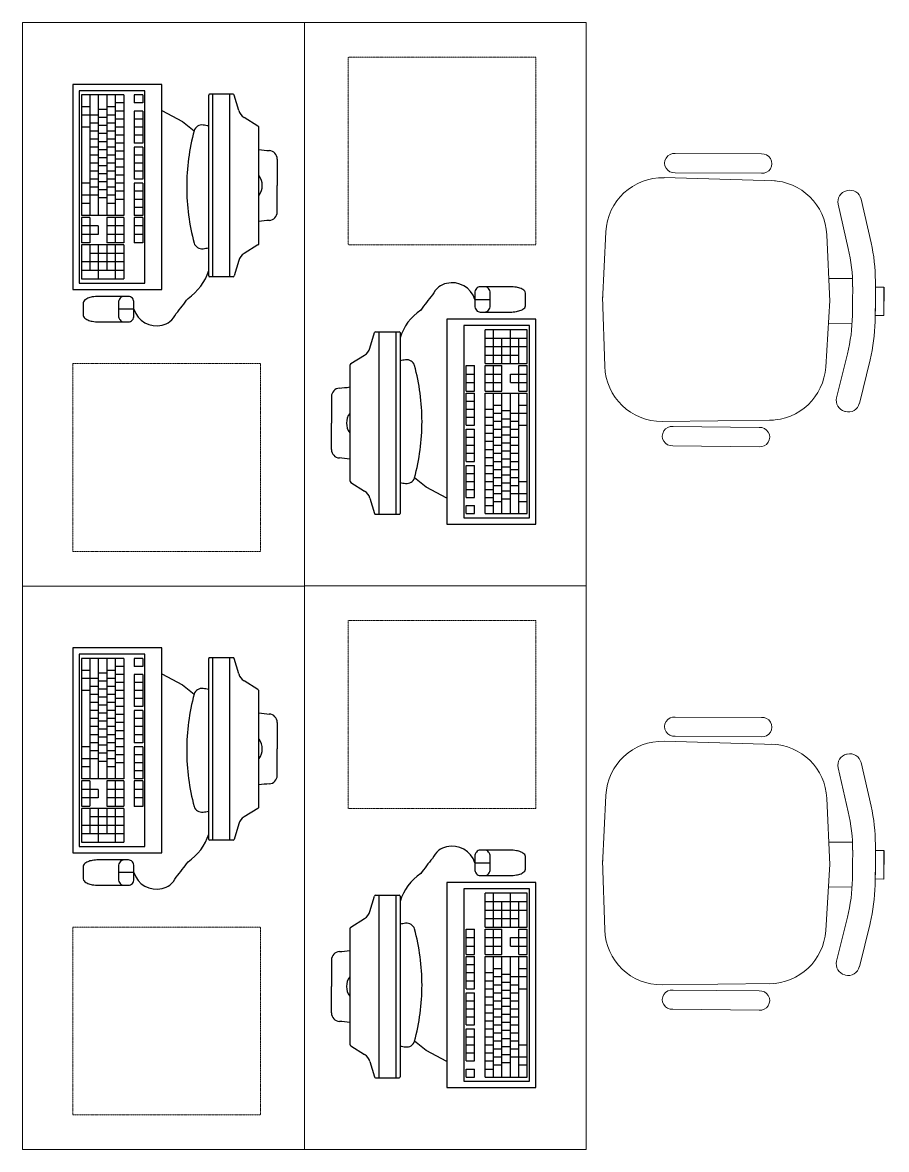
# Model space of a CAD drawing. Header units: millimetres. Extents: x -217756 to 263180, y 55413 to 130608.
# Drawn here: x 95742 to 97582, y 124601 to 127001 of the extents above; entities that cross this region are included whole.
import ezdxf

# ---------------------------------------------------------------- set-up
doc = ezdxf.new("R2010")
doc.units = ezdxf.units.MM
doc.linetypes.add('HIDDEN', pattern=[6, 4, -2])
doc.layers.add('ТХ_мебель передв', color=250, linetype='Continuous', lineweight=13)

# ---------------------------------------------------------------- blocks, each defined once
blk = doc.blocks.new('A$C34cbd993')
at = {"extrusion": (6.1078e-05, -0.000470829, 1)}
for p, q in [((314101.6, -3754.3, 0.1), (314101.6, -4010.8, 0)), ((314191.6, -3754.3, 0.1), (314101.6, -3754.3, 0.1)), ((314119.6, -3754.3, 0.1), (314119.6, -4010.8, 0)), ((314137.6, -3754.3, 0.1), (314137.6, -4010.8, 0)), ((314155.6, -3754.3, 0.1), (314155.6, -4010.8, 0)), ((314173.6, -3754.3, 0.1), (314173.6, -4010.8, 0)), ((314191.6, -3754.3, 0.1), (314191.6, -4010.8, 0)), ((314232.1, -3754.3, 0.1), (314214.1, -3754.3, 0.1)), ((314372.6, -4139.7, -0.1), (314372.6, -3754.5, 0.1)), ((314424.8, -3752.7, 0.1), (314374.4, -3752.7, 0.1)), ((314381.6, -4141.5, -0.1), (314381.6, -3752.7, 0.1)), ((314417.6, -4141.5, -0.1), (314417.6, -3752.7, 0.1)), ((314436.6, -3787.3, 0.1), (314426.6, -3754.5, 0.1)), ((314477.5, -3820.6, 0), (314448.1, -3802.3, 0)), ((314479.7, -4069.7, -0.1), (314479.7, -3824.5, 0)), ((314518.6, -3890.7, 0), (314518.6, -3947.1, 0)), ((314518.6, -4003.5, -0.1), (314518.6, -3947.1, 0)), ((314101.6, -4015.3, 0), (314101.6, -4069.3, -0.1)), ((314119.6, -4015.3, 0), (314119.6, -4069.3, -0.1)), ((314155.6, -4015.3, 0), (314155.6, -4069.3, -0.1)), ((314173.6, -4015.3, 0), (314173.6, -4069.3, -0.1)), ((314191.6, -4015.3, 0), (314191.6, -4069.3, -0.1)), ((314137.6, -4033.3, 0), (314137.6, -4051.3, -0.1)), ((314101.6, -4073.8, -0.1), (314101.6, -4145.8, -0.1)), ((314119.6, -4073.8, -0.1), (314119.6, -4127.8, -0.1)), ((314137.6, -4073.8, -0.1), (314137.6, -4145.8, -0.1)), ((314155.6, -4073.8, -0.1), (314155.6, -4127.8, -0.1)), ((314173.6, -4073.8, -0.1), (314173.6, -4145.8, -0.1)), ((314191.6, -4073.8, -0.1), (314191.6, -4145.8, -0.1)), ((314477.5, -4073.6, -0.1), (314448.1, -4091.9, -0.1)), ((314436.6, -4106.9, -0.1), (314426.6, -4139.7, -0.1)), ((314101.6, -4145.8, -0.1), (314191.6, -4145.8, -0.1)), ((314424.8, -4141.5, -0.1), (314374.4, -4141.5, -0.1)), ((314101.6, -4954.3, 0.1), (314101.6, -5210.8, 0)), ((314191.6, -4954.3, 0.1), (314101.6, -4954.3, 0.1)), ((314119.6, -4954.3, 0.1), (314119.6, -5210.8, 0)), ((314137.6, -4954.3, 0.1), (314137.6, -5210.8, 0)), ((314155.6, -4954.3, 0.1), (314155.6, -5210.8, 0)), ((314173.6, -4954.3, 0.1), (314173.6, -5210.8, 0)), ((314191.6, -4954.3, 0.1), (314191.6, -5210.8, 0)), ((314232.1, -4954.3, 0.1), (314214.1, -4954.3, 0.1)), ((314372.6, -5339.7, -0.1), (314372.6, -4954.5, 0.1)), ((314424.8, -4952.7, 0.1), (314374.4, -4952.7, 0.1)), ((314381.6, -5341.5, -0.1), (314381.6, -4952.7, 0.1)), ((314417.6, -5341.5, -0.1), (314417.6, -4952.7, 0.1)), ((314436.6, -4987.3, 0.1), (314426.6, -4954.5, 0.1)), ((314477.5, -5020.6, 0), (314448.1, -5002.3, 0)), ((314479.7, -5269.7, -0.1), (314479.7, -5024.5, 0)), ((314518.6, -5090.7, 0), (314518.6, -5147.1, 0)), ((314518.6, -5203.5, -0.1), (314518.6, -5147.1, 0)), ((314101.6, -5215.3, 0), (314101.6, -5269.3, -0.1)), ((314119.6, -5215.3, 0), (314119.6, -5269.3, -0.1)), ((314155.6, -5215.3, 0), (314155.6, -5269.3, -0.1)), ((314173.6, -5215.3, 0), (314173.6, -5269.3, -0.1)), ((314191.6, -5215.3, 0), (314191.6, -5269.3, -0.1)), ((314137.6, -5233.3, 0), (314137.6, -5251.3, -0.1)), ((314101.6, -5273.8, -0.1), (314101.6, -5345.8, -0.1)), ((314119.6, -5273.8, -0.1), (314119.6, -5327.8, -0.1)), ((314137.6, -5273.8, -0.1), (314137.6, -5345.8, -0.1)), ((314155.6, -5273.8, -0.1), (314155.6, -5327.8, -0.1)), ((314173.6, -5273.8, -0.1), (314173.6, -5345.8, -0.1)), ((314191.6, -5273.8, -0.1), (314191.6, -5345.8, -0.1)), ((314477.5, -5273.6, -0.1), (314448.1, -5291.9, -0.1)), ((314436.6, -5306.9, -0.1), (314426.6, -5339.7, -0.1)), ((314101.6, -5345.8, -0.1), (314191.6, -5345.8, -0.1)), ((314424.8, -5341.5, -0.1), (314374.4, -5341.5, -0.1))]:
    blk.add_line(p, q, dxfattribs=at)
at = {"extrusion": (-6.1078e-05, 0.000470829, 1)}
for p, q in [((314716, -4293.2, -0.1), (314726, -4260.4, -0.1)), ((314727.8, -4258.6, -0.1), (314778.2, -4258.6, -0.1)), ((314735, -4258.6, -0.1), (314735, -4647.4, 0.1)), ((314771, -4258.6, -0.1), (314771, -4647.4, 0.1)), ((314780, -4260.4, -0.1), (314780, -4645.6, 0.1)), ((314961, -4326.3, -0.1), (314961, -4254.3, -0.1)), ((315051, -4254.3, -0.1), (314961, -4254.3, -0.1)), ((314979, -4326.3, -0.1), (314979, -4254.3, -0.1)), ((315015, -4326.3, -0.1), (315015, -4254.3, -0.1)), ((315051, -4326.3, -0.1), (315051, -4254.3, -0.1)), ((314997, -4326.3, -0.1), (314997, -4272.3, -0.1)), ((315033, -4326.3, -0.1), (315033, -4272.3, -0.1)), ((314675.2, -4326.5, -0.1), (314704.5, -4308.2, -0.1)), ((314672.9, -4330.4, -0.1), (314672.9, -4575.6, 0)), ((314961, -4384.8, 0), (314961, -4330.8, -0.1)), ((314979, -4384.8, 0), (314979, -4330.8, -0.1)), ((314997, -4384.8, 0), (314997, -4330.8, -0.1)), ((315033, -4384.8, 0), (315033, -4330.8, -0.1)), ((315051, -4384.8, 0), (315051, -4330.8, -0.1)), ((315015, -4366.8, 0), (315015, -4348.8, -0.1)), ((314961, -4645.8, 0.1), (314961, -4389.3, 0)), ((314979, -4645.8, 0.1), (314979, -4389.3, 0)), ((314997, -4645.8, 0.1), (314997, -4389.3, 0)), ((315015, -4645.8, 0.1), (315015, -4389.3, 0)), ((315033, -4645.8, 0.1), (315033, -4389.3, 0)), ((315051, -4645.8, 0.1), (315051, -4389.3, 0)), ((314634, -4396.6, -0.1), (314634, -4453, 0)), ((314634, -4509.4, 0), (314634, -4453, 0)), ((314675.2, -4579.5, 0), (314704.5, -4597.8, 0)), ((314716, -4612.8, 0.1), (314726, -4645.6, 0.1)), ((314727.8, -4647.4, 0.1), (314778.2, -4647.4, 0.1)), ((314920.5, -4645.8, 0.1), (314938.5, -4645.8, 0.1)), ((314961, -4645.8, 0.1), (315051, -4645.8, 0.1)), ((314716, -5493.2, -0.1), (314726, -5460.4, -0.1)), ((314727.8, -5458.6, -0.1), (314778.2, -5458.6, -0.1)), ((314735, -5458.6, -0.1), (314735, -5847.4, 0.1)), ((314771, -5458.6, -0.1), (314771, -5847.4, 0.1)), ((314780, -5460.4, -0.1), (314780, -5845.6, 0.1)), ((314961, -5526.3, -0.1), (314961, -5454.3, -0.1)), ((315051, -5454.3, -0.1), (314961, -5454.3, -0.1)), ((314979, -5526.3, -0.1), (314979, -5454.3, -0.1)), ((315015, -5526.3, -0.1), (315015, -5454.3, -0.1)), ((315051, -5526.3, -0.1), (315051, -5454.3, -0.1)), ((314997, -5526.3, -0.1), (314997, -5472.3, -0.1)), ((315033, -5526.3, -0.1), (315033, -5472.3, -0.1)), ((314675.2, -5526.5, -0.1), (314704.5, -5508.2, -0.1)), ((314672.9, -5530.4, -0.1), (314672.9, -5775.6, 0)), ((314961, -5584.8, 0), (314961, -5530.8, -0.1)), ((314979, -5584.8, 0), (314979, -5530.8, -0.1)), ((314997, -5584.8, 0), (314997, -5530.8, -0.1)), ((315033, -5584.8, 0), (315033, -5530.8, -0.1)), ((315051, -5584.8, 0), (315051, -5530.8, -0.1)), ((315015, -5566.8, 0), (315015, -5548.8, -0.1)), ((314961, -5845.8, 0.1), (314961, -5589.3, 0)), ((314979, -5845.8, 0.1), (314979, -5589.3, 0)), ((314997, -5845.8, 0.1), (314997, -5589.3, 0)), ((315015, -5845.8, 0.1), (315015, -5589.3, 0)), ((315033, -5845.8, 0.1), (315033, -5589.3, 0)), ((315051, -5845.8, 0.1), (315051, -5589.3, 0)), ((314634, -5596.6, -0.1), (314634, -5653, 0)), ((314634, -5709.4, 0), (314634, -5653, 0)), ((314675.2, -5779.5, 0), (314704.5, -5797.8, 0)), ((314716, -5812.8, 0.1), (314726, -5845.6, 0.1)), ((314727.8, -5847.4, 0.1), (314778.2, -5847.4, 0.1)), ((314920.5, -5845.8, 0.1), (314938.5, -5845.8, 0.1)), ((314961, -5845.8, 0.1), (315051, -5845.8, 0.1))]:
    blk.add_line(p, q, dxfattribs=at)
at = {"extrusion": (6.1078e-05, -0.000470829, 1)}
for points, elevation in [([(314083.6, -3731.8), (314083.6, -4168.3), (314272.6, -4168.3), (314272.6, -3731.8)], 21), ([(314097.1, -3745.3), (314097.1, -4154.8), (314236.6, -4154.8), (314236.6, -3745.3)], 21), ([(314083.6, -4931.8), (314083.6, -5368.3), (314272.6, -5368.3), (314272.6, -4931.8)], 21.6), ([(314097.1, -4945.3), (314097.1, -5354.8), (314236.6, -5354.8), (314236.6, -4945.3)], 21.6)]:
    blk.add_lwpolyline(points, close=True, dxfattribs=dict(at, elevation=elevation))
for points, elevation in [([(314214.1, -3754.3), (314214.1, -3771.4)], 21), ([(314232.1, -3754.3), (314232.1, -3771.4)], 21), ([(314119.6, -3779.9), (314101.6, -3779.9)], 21), ([(314155.6, -3785.4), (314137.6, -3785.4)], 21), ([(314173.6, -3779.9), (314155.6, -3779.9)], 21), ([(314191.6, -3771.4), (314173.6, -3771.4)], 21), ([(314191.6, -3788.5), (314173.6, -3788.5)], 21), ([(314232.1, -3771.4), (314214.1, -3771.4)], 21), ([(314214.1, -3788.5), (314214.1, -3856.9)], 21), ([(314232.1, -3788.5), (314214.1, -3788.5)], 21), ([(314232.1, -3788.5), (314232.1, -3856.9)], 21), ([(314272.6, -3787.3), (314317.1, -3810.8), (314341.5, -3830.4)], 21), ([(314119.6, -3797), (314101.6, -3797)], 21), ([(314137.6, -3797), (314119.6, -3797)], 21), ([(314137.6, -3814.1), (314119.6, -3814.1)], 21), ([(314155.6, -3802.5), (314137.6, -3802.5)], 21), ([(314173.6, -3797), (314155.6, -3797)], 21), ([(314173.6, -3814.1), (314155.6, -3814.1)], 21), ([(314191.6, -3805.6), (314173.6, -3805.6)], 21), ([(314232.1, -3805.6), (314214.1, -3805.6)], 21), ([(314119.6, -3822.7), (314101.6, -3822.7)], 21), ([(314137.6, -3831.2), (314119.6, -3831.2)], 21), ([(314155.6, -3819.6), (314137.6, -3819.6)], 21), ([(314155.6, -3836.7), (314137.6, -3836.7)], 21), ([(314173.6, -3831.2), (314155.6, -3831.2)], 21), ([(314191.6, -3822.7), (314173.6, -3822.7)], 21), ([(314191.6, -3839.8), (314173.6, -3839.8)], 21), ([(314232.1, -3822.7), (314214.1, -3822.7)], 21), ([(314232.1, -3839.8), (314214.1, -3839.8)], 21), ([(314137.6, -3848.3), (314119.6, -3848.3)], 21), ([(314155.6, -3853.8), (314137.6, -3853.8)], 21), ([(314173.6, -3848.3), (314155.6, -3848.3)], 21), ([(314191.6, -3856.9), (314173.6, -3856.9)], 21), ([(314232.1, -3856.9), (314214.1, -3856.9)], 21), ([(314137.6, -3865.4), (314119.6, -3865.4)], 21), ([(314137.6, -3882.5), (314119.6, -3882.5)], 21), ([(314155.6, -3870.9), (314137.6, -3870.9)], 21), ([(314155.6, -3888), (314137.6, -3888)], 21), ([(314173.6, -3865.4), (314155.6, -3865.4)], 21), ([(314173.6, -3882.5), (314155.6, -3882.5)], 21), ([(314191.6, -3874), (314173.6, -3874)], 21), ([(314214.1, -3865.4), (314214.1, -3933.8)], 21), ([(314232.1, -3865.4), (314214.1, -3865.4)], 21), ([(314232.1, -3882.5), (314214.1, -3882.5)], 21), ([(314232.1, -3865.4), (314232.1, -3933.8)], 21), ([(314137.6, -3899.6), (314119.6, -3899.6)], 21), ([(314155.6, -3905.1), (314137.6, -3905.1)], 21), ([(314173.6, -3899.6), (314155.6, -3899.6)], 21), ([(314191.6, -3891.1), (314173.6, -3891.1)], 21), ([(314191.6, -3908.2), (314173.6, -3908.2)], 21), ([(314232.1, -3899.6), (314214.1, -3899.6)], 21), ([(314137.6, -3916.7), (314119.6, -3916.7)], 21), ([(314137.6, -3933.8), (314119.6, -3933.8)], 21), ([(314155.6, -3922.2), (314137.6, -3922.2)], 21), ([(314173.6, -3916.7), (314155.6, -3916.7)], 21), ([(314173.6, -3933.8), (314155.6, -3933.8)], 21), ([(314191.6, -3925.3), (314173.6, -3925.3)], 21), ([(314232.1, -3916.7), (314214.1, -3916.7)], 21), ([(314232.1, -3933.8), (314214.1, -3933.8)], 21), ([(314119.6, -3942.4), (314101.6, -3942.4)], 21), ([(314137.6, -3950.9), (314119.6, -3950.9)], 21), ([(314155.6, -3939.3), (314137.6, -3939.3)], 21), ([(314155.6, -3956.4), (314137.6, -3956.4)], 21), ([(314173.6, -3950.9), (314155.6, -3950.9)], 21), ([(314191.6, -3942.4), (314173.6, -3942.4)], 21), ([(314191.6, -3959.5), (314173.6, -3959.5)], 21), ([(314214.1, -3942.4), (314214.1, -4010.8)], 21), ([(314232.1, -3942.4), (314214.1, -3942.4)], 21), ([(314232.1, -3959.5), (314214.1, -3959.5)], 21), ([(314232.1, -3942.4), (314232.1, -4010.8)], 21), ([(314119.6, -3968), (314101.6, -3968)], 21), ([(314137.6, -3968), (314119.6, -3968)], 21), ([(314155.6, -3973.5), (314137.6, -3973.5)], 21), ([(314173.6, -3968), (314155.6, -3968)], 21), ([(314191.6, -3976.6), (314173.6, -3976.6)], 21), ([(314232.1, -3976.6), (314214.1, -3976.6)], 21), ([(314119.6, -3985.1), (314101.6, -3985.1)], 21), ([(314173.6, -3985.1), (314155.6, -3985.1)], 21), ([(314232.1, -3993.7), (314214.1, -3993.7)], 21), ([(314191.6, -4010.8), (314101.6, -4010.8)], 21), ([(314119.6, -4015.3), (314101.6, -4015.3)], 21), ([(314191.6, -4015.3), (314155.6, -4015.3)], 21), ([(314232.1, -4010.8), (314214.1, -4010.8)], 21), ([(314214.1, -4015.3), (314214.1, -4069.3)], 21), ([(314232.1, -4015.3), (314214.1, -4015.3)], 21), ([(314232.1, -4015.3), (314232.1, -4069.3)], 21), ([(314137.6, -4033.3), (314101.6, -4033.3)], 21), ([(314137.6, -4051.3), (314101.6, -4051.3)], 21), ([(314191.6, -4033.3), (314155.6, -4033.3)], 21), ([(314191.6, -4051.3), (314155.6, -4051.3)], 21), ([(314232.1, -4033.3), (314214.1, -4033.3)], 21), ([(314232.1, -4051.3), (314214.1, -4051.3)], 21), ([(314119.6, -4069.3), (314101.6, -4069.3)], 21), ([(314191.6, -4073.8), (314101.6, -4073.8)], 21), ([(314191.6, -4069.3), (314155.6, -4069.3)], 21), ([(314232.1, -4069.3), (314214.1, -4069.3)], 21), ([(314232.1, -4069.3), (314214.1, -4069.3)], 21), ([(314191.6, -4091.8), (314119.6, -4091.8)], 21), ([(314191.6, -4109.8), (314101.6, -4109.8)], 21), ([(314191.6, -4127.8), (314101.6, -4127.8)], 21), ([(314213.4, -4210.4), (314180.6, -4210.4)], 21), ([(314214.1, -4954.3), (314214.1, -4971.4)], 21.6), ([(314232.1, -4954.3), (314232.1, -4971.4)], 21.6), ([(314119.6, -4979.9), (314101.6, -4979.9)], 21.6), ([(314155.6, -4985.4), (314137.6, -4985.4)], 21.6), ([(314173.6, -4979.9), (314155.6, -4979.9)], 21.6), ([(314191.6, -4971.4), (314173.6, -4971.4)], 21.6), ([(314191.6, -4988.5), (314173.6, -4988.5)], 21.6), ([(314232.1, -4971.4), (314214.1, -4971.4)], 21.6), ([(314214.1, -4988.5), (314214.1, -5056.9)], 21.6), ([(314232.1, -4988.5), (314214.1, -4988.5)], 21.6), ([(314232.1, -4988.5), (314232.1, -5056.9)], 21.6), ([(314272.6, -4987.3), (314317.1, -5010.8), (314341.5, -5030.4)], 21.6), ([(314119.6, -4997), (314101.6, -4997)], 21.6), ([(314137.6, -4997), (314119.6, -4997)], 21.6), ([(314137.6, -5014.1), (314119.6, -5014.1)], 21.6), ([(314155.6, -5002.5), (314137.6, -5002.5)], 21.6), ([(314173.6, -4997), (314155.6, -4997)], 21.6), ([(314173.6, -5014.1), (314155.6, -5014.1)], 21.6), ([(314191.6, -5005.6), (314173.6, -5005.6)], 21.6), ([(314232.1, -5005.6), (314214.1, -5005.6)], 21.6), ([(314119.6, -5022.7), (314101.6, -5022.7)], 21.6), ([(314137.6, -5031.2), (314119.6, -5031.2)], 21.6), ([(314155.6, -5019.6), (314137.6, -5019.6)], 21.6), ([(314155.6, -5036.7), (314137.6, -5036.7)], 21.6), ([(314173.6, -5031.2), (314155.6, -5031.2)], 21.6), ([(314191.6, -5022.7), (314173.6, -5022.7)], 21.6), ([(314191.6, -5039.8), (314173.6, -5039.8)], 21.6), ([(314232.1, -5022.7), (314214.1, -5022.7)], 21.6), ([(314232.1, -5039.8), (314214.1, -5039.8)], 21.6), ([(314137.6, -5048.3), (314119.6, -5048.3)], 21.6), ([(314155.6, -5053.8), (314137.6, -5053.8)], 21.6), ([(314173.6, -5048.3), (314155.6, -5048.3)], 21.6), ([(314191.6, -5056.9), (314173.6, -5056.9)], 21.6), ([(314232.1, -5056.9), (314214.1, -5056.9)], 21.6), ([(314137.6, -5065.4), (314119.6, -5065.4)], 21.6), ([(314137.6, -5082.5), (314119.6, -5082.5)], 21.6), ([(314155.6, -5070.9), (314137.6, -5070.9)], 21.6), ([(314155.6, -5088), (314137.6, -5088)], 21.6), ([(314173.6, -5065.4), (314155.6, -5065.4)], 21.6), ([(314173.6, -5082.5), (314155.6, -5082.5)], 21.6), ([(314191.6, -5074), (314173.6, -5074)], 21.6), ([(314214.1, -5065.4), (314214.1, -5133.8)], 21.6), ([(314232.1, -5065.4), (314214.1, -5065.4)], 21.6), ([(314232.1, -5082.5), (314214.1, -5082.5)], 21.6), ([(314232.1, -5065.4), (314232.1, -5133.8)], 21.6), ([(314137.6, -5099.6), (314119.6, -5099.6)], 21.6), ([(314155.6, -5105.1), (314137.6, -5105.1)], 21.6), ([(314173.6, -5099.6), (314155.6, -5099.6)], 21.6), ([(314191.6, -5091.1), (314173.6, -5091.1)], 21.6), ([(314191.6, -5108.2), (314173.6, -5108.2)], 21.6), ([(314232.1, -5099.6), (314214.1, -5099.6)], 21.6), ([(314137.6, -5116.7), (314119.6, -5116.7)], 21.6), ([(314137.6, -5133.8), (314119.6, -5133.8)], 21.6), ([(314155.6, -5122.2), (314137.6, -5122.2)], 21.6), ([(314173.6, -5116.7), (314155.6, -5116.7)], 21.6), ([(314173.6, -5133.8), (314155.6, -5133.8)], 21.6), ([(314191.6, -5125.3), (314173.6, -5125.3)], 21.6), ([(314232.1, -5116.7), (314214.1, -5116.7)], 21.6), ([(314232.1, -5133.8), (314214.1, -5133.8)], 21.6), ([(314119.6, -5142.4), (314101.6, -5142.4)], 21.6), ([(314137.6, -5150.9), (314119.6, -5150.9)], 21.6), ([(314155.6, -5139.3), (314137.6, -5139.3)], 21.6), ([(314155.6, -5156.4), (314137.6, -5156.4)], 21.6), ([(314173.6, -5150.9), (314155.6, -5150.9)], 21.6), ([(314191.6, -5142.4), (314173.6, -5142.4)], 21.6), ([(314191.6, -5159.5), (314173.6, -5159.5)], 21.6), ([(314214.1, -5142.4), (314214.1, -5210.8)], 21.6), ([(314232.1, -5142.4), (314214.1, -5142.4)], 21.6), ([(314232.1, -5159.5), (314214.1, -5159.5)], 21.6), ([(314232.1, -5142.4), (314232.1, -5210.8)], 21.6), ([(314119.6, -5168), (314101.6, -5168)], 21.6), ([(314137.6, -5168), (314119.6, -5168)], 21.6), ([(314155.6, -5173.5), (314137.6, -5173.5)], 21.6), ([(314173.6, -5168), (314155.6, -5168)], 21.6), ([(314191.6, -5176.6), (314173.6, -5176.6)], 21.6), ([(314232.1, -5176.6), (314214.1, -5176.6)], 21.6), ([(314119.6, -5185.1), (314101.6, -5185.1)], 21.6), ([(314173.6, -5185.1), (314155.6, -5185.1)], 21.6), ([(314232.1, -5193.7), (314214.1, -5193.7)], 21.6), ([(314191.6, -5210.8), (314101.6, -5210.8)], 21.6), ([(314119.6, -5215.3), (314101.6, -5215.3)], 21.6), ([(314191.6, -5215.3), (314155.6, -5215.3)], 21.6), ([(314232.1, -5210.8), (314214.1, -5210.8)], 21.6), ([(314214.1, -5215.3), (314214.1, -5269.3)], 21.6), ([(314232.1, -5215.3), (314214.1, -5215.3)], 21.6), ([(314232.1, -5215.3), (314232.1, -5269.3)], 21.6), ([(314137.6, -5233.3), (314101.6, -5233.3)], 21.6), ([(314137.6, -5251.3), (314101.6, -5251.3)], 21.6), ([(314191.6, -5233.3), (314155.6, -5233.3)], 21.6), ([(314191.6, -5251.3), (314155.6, -5251.3)], 21.6), ([(314232.1, -5233.3), (314214.1, -5233.3)], 21.6), ([(314232.1, -5251.3), (314214.1, -5251.3)], 21.6), ([(314119.6, -5269.3), (314101.6, -5269.3)], 21.6), ([(314191.6, -5273.8), (314101.6, -5273.8)], 21.6), ([(314191.6, -5269.3), (314155.6, -5269.3)], 21.6), ([(314232.1, -5269.3), (314214.1, -5269.3)], 21.6), ([(314232.1, -5269.3), (314214.1, -5269.3)], 21.6), ([(314191.6, -5291.8), (314119.6, -5291.8)], 21.6), ([(314191.6, -5309.8), (314101.6, -5309.8)], 21.6), ([(314191.6, -5327.8), (314101.6, -5327.8)], 21.6), ([(314213.4, -5410.4), (314180.6, -5410.4)], 21.6)]:
    blk.add_lwpolyline(points, dxfattribs=dict(at, elevation=elevation))
for points, elevation in [([(314213.4, -4210.4, 0.397637), (314273.5, -4244.3, 0.110351), (314290.1, -4237.1, 0.08312), (314303.5, -4220, 0.014729), (314328.6, -4187.5, 0.170175), (314372.6, -4128.4, -0.037673)], 21), ([(314192, -4183.4, 0.114539), (314187.8, -4184.4, 0.103755), (314184, -4187.4, 0.091433), (314181.5, -4191.7, 0.084292), (314180.6, -4196.9), (314180.6, -4223.9, 0.084292), (314181.5, -4229.2, 0.091433), (314184, -4233.5, 0.103755), (314187.8, -4236.4, 0.114539), (314192, -4237.4, 0.114539)], 21), ([(314213.4, -5410.4, 0.397637), (314273.5, -5444.3, 0.110351), (314290.1, -5437.1, 0.08312), (314303.5, -5420, 0.014729), (314328.6, -5387.5, 0.170175), (314372.6, -5328.4, -0.037673)], 21.6), ([(314192, -5383.4, 0.114539), (314187.8, -5384.4, 0.103755), (314184, -5387.4, 0.091433), (314181.5, -5391.7, 0.084292), (314180.6, -5396.9), (314180.6, -5423.9, 0.084292), (314181.5, -5429.2, 0.091433), (314184, -5433.5, 0.103755), (314187.8, -5436.4, 0.114539), (314192, -5437.4, 0.114539)], 21.6)]:
    blk.add_lwpolyline(points, format="xyb", dxfattribs=dict(at, elevation=elevation))
at = {"extrusion": (-6.1078e-05, 0.000470829, 1)}
for points, elevation in [([(314939.2, -4189.7, 0.397637), (314879.1, -4155.7, 0.110351), (314862.5, -4163, 0.08312), (314849.1, -4180.1, 0.014729), (314824, -4212.5, 0.170175), (314780, -4271.7, -0.037673)], -21.3), ([(314960.6, -4216.7, 0.114539), (314964.9, -4215.7, 0.103755), (314968.7, -4212.7, 0.091433), (314971.1, -4208.4, 0.084292), (314972, -4203.2), (314972, -4176.2, 0.084292), (314971.1, -4170.9, 0.091433), (314968.7, -4166.6, 0.103755), (314964.9, -4163.6, 0.114539), (314960.6, -4162.7, 0.114539)], -21.4), ([(314939.2, -5389.7, 0.397637), (314879.1, -5355.7, 0.110351), (314862.5, -5363, 0.08312), (314849.1, -5380.1, 0.014729), (314824, -5412.5, 0.170175), (314780, -5471.7, -0.037673)], -21.9), ([(314960.6, -5416.7, 0.114539), (314964.9, -5415.7, 0.103755), (314968.7, -5412.7, 0.091433), (314971.1, -5408.4, 0.084292), (314972, -5403.2), (314972, -5376.2, 0.084292), (314971.1, -5370.9, 0.091433), (314968.7, -5366.6, 0.103755), (314964.9, -5363.6, 0.114539), (314960.6, -5362.7, 0.114539)], -21.9)]:
    blk.add_lwpolyline(points, format="xyb", dxfattribs=dict(at, elevation=elevation))
for points, elevation in [([(315047.2, -4203.2), (315047.2, -4176.2, 0.19919), (315045.4, -4171.8, 0.098412), (315037.6, -4166.6, 0.055653), (315027.8, -4163.8, 0.042416), (315014.5, -4162.7), (314950.6, -4162.7, 0.114539), (314946.3, -4163.6, 0.103755), (314942.5, -4166.6, 0.091433), (314940.1, -4170.9, 0.084292), (314939.2, -4176.2), (314939.2, -4203.2, 0.084292), (314940.1, -4208.4, 0.091433), (314942.5, -4212.7, 0.103755), (314946.3, -4215.7, 0.114539), (314950.6, -4216.7), (315014.5, -4216.7, 0.042416), (315027.8, -4215.5, 0.055653), (315037.6, -4212.7, 0.098412), (315045.4, -4207.5, 0.19919)], -21.4), ([(315047.2, -5403.2), (315047.2, -5376.2, 0.19919), (315045.4, -5371.8, 0.098412), (315037.6, -5366.6, 0.055653), (315027.8, -5363.8, 0.042416), (315014.5, -5362.7), (314950.6, -5362.7, 0.114539), (314946.3, -5363.6, 0.103755), (314942.5, -5366.6, 0.091433), (314940.1, -5370.9, 0.084292), (314939.2, -5376.2), (314939.2, -5403.2, 0.084292), (314940.1, -5408.4, 0.091433), (314942.5, -5412.7, 0.103755), (314946.3, -5415.7, 0.114539), (314950.6, -5416.7), (315014.5, -5416.7, 0.042416), (315027.8, -5415.5, 0.055653), (315037.6, -5412.7, 0.098412), (315045.4, -5407.5, 0.19919)], -21.9)]:
    blk.add_lwpolyline(points, format="xyb", close=True, dxfattribs=dict(at, elevation=elevation))
at = {"extrusion": (6.1078e-05, -0.000470829, 1)}
for points, elevation in [([(314105.4, -4196.9), (314105.4, -4223.9, 0.19919), (314107.3, -4228.3, 0.098412), (314115, -4233.5, 0.055653), (314124.8, -4236.3, 0.042416), (314138.1, -4237.4), (314202.1, -4237.4, 0.114539), (314206.3, -4236.4, 0.103755), (314210.1, -4233.5, 0.091433), (314212.6, -4229.2, 0.084292), (314213.4, -4223.9), (314213.4, -4196.9, 0.084292), (314212.6, -4191.7, 0.091433), (314210.1, -4187.4, 0.103755), (314206.3, -4184.4, 0.114539), (314202.1, -4183.4), (314138.1, -4183.4, 0.042416), (314124.8, -4184.5, 0.055653), (314115, -4187.4, 0.098412), (314107.3, -4192.5, 0.19919)], 21), ([(314105.4, -5396.9), (314105.4, -5423.9, 0.19919), (314107.3, -5428.3, 0.098412), (314115, -5433.5, 0.055653), (314124.8, -5436.3, 0.042416), (314138.1, -5437.4), (314202.1, -5437.4, 0.114539), (314206.3, -5436.4, 0.103755), (314210.1, -5433.5, 0.091433), (314212.6, -5429.2, 0.084292), (314213.4, -5423.9), (314213.4, -5396.9, 0.084292), (314212.6, -5391.7, 0.091433), (314210.1, -5387.4, 0.103755), (314206.3, -5384.4, 0.114539), (314202.1, -5383.4), (314138.1, -5383.4, 0.042416), (314124.8, -5384.5, 0.055653), (314115, -5387.4, 0.098412), (314107.3, -5392.5, 0.19919)], 21.6)]:
    blk.add_lwpolyline(points, format="xyb", close=True, dxfattribs=dict(at, elevation=elevation))
at = {"extrusion": (-6.1078e-05, 0.000470829, 1)}
for points, elevation in [([(314939.2, -4189.7), (314972, -4189.7)], -21.4), ([(314961, -4272.3), (315051, -4272.3)], -21.3), ([(314961, -4290.3), (315051, -4290.3)], -21.3), ([(314961, -4308.3), (315033, -4308.3)], -21.3), ([(314920.5, -4384.8), (314920.5, -4330.8)], -21.3), ([(314920.5, -4330.8), (314938.5, -4330.8)], -21.3), ([(314920.5, -4330.8), (314938.5, -4330.8)], -21.3), ([(314938.5, -4384.8), (314938.5, -4330.8)], -21.3), ([(314961, -4326.3), (315051, -4326.3)], -21.3), ([(314961, -4330.8), (314997, -4330.8)], -21.3), ([(315033, -4330.8), (315051, -4330.8)], -21.3), ([(314920.5, -4348.8), (314938.5, -4348.8)], -21.3), ([(314920.5, -4366.8), (314938.5, -4366.8)], -21.3), ([(314961, -4348.8), (314997, -4348.8)], -21.3), ([(314961, -4366.8), (314997, -4366.8)], -21.3), ([(315015, -4348.8), (315051, -4348.8)], -21.3), ([(315015, -4366.8), (315051, -4366.8)], -21.3), ([(314920.5, -4384.8), (314938.5, -4384.8)], -21.3), ([(314920.5, -4457.7), (314920.5, -4389.3)], -21.3), ([(314920.5, -4389.3), (314938.5, -4389.3)], -21.3), ([(314938.5, -4457.7), (314938.5, -4389.3)], -21.3), ([(314961, -4384.8), (314997, -4384.8)], -21.3), ([(314961, -4389.3), (315051, -4389.3)], -21.3), ([(315033, -4384.8), (315051, -4384.8)], -21.3), ([(314920.5, -4406.4), (314938.5, -4406.4)], -21.3), ([(314979, -4414.9), (314997, -4414.9)], -21.3), ([(315033, -4414.9), (315051, -4414.9)], -21.3), ([(314920.5, -4423.5), (314938.5, -4423.5)], -21.3), ([(314961, -4423.5), (314979, -4423.5)], -21.3), ([(314979, -4432), (314997, -4432)], -21.3), ([(314997, -4426.6), (315015, -4426.6)], -21.3), ([(315015, -4432), (315033, -4432)], -21.3), ([(315033, -4432), (315051, -4432)], -21.3), ([(314920.5, -4440.6), (314938.5, -4440.6)], -21.3), ([(314920.5, -4457.7), (314938.5, -4457.7)], -21.3), ([(314961, -4440.6), (314979, -4440.6)], -21.3), ([(314961, -4457.7), (314979, -4457.7)], -21.3), ([(314979, -4449.1), (314997, -4449.1)], -21.3), ([(314997, -4443.7), (315015, -4443.7)], -21.3), ([(314997, -4460.8), (315015, -4460.8)], -21.3), ([(315015, -4449.1), (315033, -4449.1)], -21.3), ([(315033, -4457.7), (315051, -4457.7)], -21.3), ([(314920.5, -4534.6), (314920.5, -4466.2)], -21.3), ([(314920.5, -4466.2), (314938.5, -4466.2)], -21.3), ([(314920.5, -4483.3), (314938.5, -4483.3)], -21.3), ([(314938.5, -4534.6), (314938.5, -4466.2)], -21.3), ([(314961, -4474.8), (314979, -4474.8)], -21.3), ([(314979, -4466.2), (314997, -4466.2)], -21.3), ([(314979, -4483.3), (314997, -4483.3)], -21.3), ([(314997, -4477.9), (315015, -4477.9)], -21.3), ([(315015, -4466.2), (315033, -4466.2)], -21.3), ([(315015, -4483.3), (315033, -4483.3)], -21.3), ([(314920.5, -4500.4), (314938.5, -4500.4)], -21.3), ([(314961, -4491.9), (314979, -4491.9)], -21.3), ([(314961, -4509), (314979, -4509)], -21.3), ([(314979, -4500.4), (314997, -4500.4)], -21.3), ([(314997, -4495), (315015, -4495)], -21.3), ([(315015, -4500.4), (315033, -4500.4)], -21.3), ([(314920.5, -4517.5), (314938.5, -4517.5)], -21.3), ([(314920.5, -4534.6), (314938.5, -4534.6)], -21.3), ([(314961, -4526.1), (314979, -4526.1)], -21.3), ([(314979, -4517.5), (314997, -4517.5)], -21.3), ([(314979, -4534.6), (314997, -4534.6)], -21.3), ([(314997, -4512.1), (315015, -4512.1)], -21.3), ([(314997, -4529.2), (315015, -4529.2)], -21.3), ([(315015, -4517.5), (315033, -4517.5)], -21.3), ([(315015, -4534.6), (315033, -4534.6)], -21.3), ([(314920.5, -4611.6), (314920.5, -4543.2)], -21.3), ([(314920.5, -4543.2), (314938.5, -4543.2)], -21.3), ([(314938.5, -4611.6), (314938.5, -4543.2)], -21.3), ([(314961, -4543.2), (314979, -4543.2)], -21.3), ([(314979, -4551.7), (314997, -4551.7)], -21.3), ([(314997, -4546.3), (315015, -4546.3)], -21.3), ([(315015, -4551.7), (315033, -4551.7)], -21.3), ([(314880, -4612.8), (314835.5, -4589.3), (314811.1, -4569.6)], -21.3), ([(314920.5, -4560.3), (314938.5, -4560.3)], -21.3), ([(314920.5, -4577.4), (314938.5, -4577.4)], -21.3), ([(314961, -4560.3), (314979, -4560.3)], -21.3), ([(314961, -4577.4), (314979, -4577.4)], -21.3), ([(314979, -4568.8), (314997, -4568.8)], -21.3), ([(314997, -4563.4), (315015, -4563.4)], -21.3), ([(314997, -4580.5), (315015, -4580.5)], -21.3), ([(315015, -4568.8), (315033, -4568.8)], -21.3), ([(315033, -4577.4), (315051, -4577.4)], -21.3), ([(314920.5, -4594.5), (314938.5, -4594.5)], -21.3), ([(314961, -4594.5), (314979, -4594.5)], -21.3), ([(314979, -4585.9), (314997, -4585.9)], -21.3), ([(314979, -4603), (314997, -4603)], -21.3), ([(314997, -4597.6), (315015, -4597.6)], -21.3), ([(315015, -4585.9), (315033, -4585.9)], -21.3), ([(315015, -4603), (315033, -4603)], -21.3), ([(315033, -4603), (315051, -4603)], -21.3), ([(314920.5, -4611.6), (314938.5, -4611.6)], -21.3), ([(314920.5, -4645.8), (314920.5, -4628.7)], -21.3), ([(314920.5, -4628.7), (314938.5, -4628.7)], -21.3), ([(314938.5, -4645.8), (314938.5, -4628.7)], -21.3), ([(314961, -4611.6), (314979, -4611.6)], -21.3), ([(314961, -4628.7), (314979, -4628.7)], -21.3), ([(314979, -4620.1), (314997, -4620.1)], -21.3), ([(314997, -4614.7), (315015, -4614.7)], -21.3), ([(315033, -4620.1), (315051, -4620.1)], -21.3), ([(314939.2, -5389.7), (314972, -5389.7)], -21.9), ([(314961, -5472.3), (315051, -5472.3)], -21.9), ([(314961, -5490.3), (315051, -5490.3)], -21.9), ([(314961, -5508.3), (315033, -5508.3)], -21.9), ([(314920.5, -5584.8), (314920.5, -5530.8)], -21.9), ([(314920.5, -5530.8), (314938.5, -5530.8)], -21.9), ([(314920.5, -5530.8), (314938.5, -5530.8)], -21.9), ([(314938.5, -5584.8), (314938.5, -5530.8)], -21.9), ([(314961, -5526.3), (315051, -5526.3)], -21.9), ([(314961, -5530.8), (314997, -5530.8)], -21.9), ([(315033, -5530.8), (315051, -5530.8)], -21.9), ([(314920.5, -5548.8), (314938.5, -5548.8)], -21.9), ([(314920.5, -5566.8), (314938.5, -5566.8)], -21.9), ([(314961, -5548.8), (314997, -5548.8)], -21.9), ([(314961, -5566.8), (314997, -5566.8)], -21.9), ([(315015, -5548.8), (315051, -5548.8)], -21.9), ([(315015, -5566.8), (315051, -5566.8)], -21.9), ([(314920.5, -5584.8), (314938.5, -5584.8)], -21.9), ([(314920.5, -5657.7), (314920.5, -5589.3)], -21.9), ([(314920.5, -5589.3), (314938.5, -5589.3)], -21.9), ([(314938.5, -5657.7), (314938.5, -5589.3)], -21.9), ([(314961, -5584.8), (314997, -5584.8)], -21.9), ([(314961, -5589.3), (315051, -5589.3)], -21.9), ([(315033, -5584.8), (315051, -5584.8)], -21.9), ([(314920.5, -5606.4), (314938.5, -5606.4)], -21.9), ([(314979, -5614.9), (314997, -5614.9)], -21.9), ([(315033, -5614.9), (315051, -5614.9)], -21.9), ([(314920.5, -5623.5), (314938.5, -5623.5)], -21.9), ([(314961, -5623.5), (314979, -5623.5)], -21.9), ([(314979, -5632), (314997, -5632)], -21.9), ([(314997, -5626.6), (315015, -5626.6)], -21.9), ([(315015, -5632), (315033, -5632)], -21.9), ([(315033, -5632), (315051, -5632)], -21.9), ([(314920.5, -5640.6), (314938.5, -5640.6)], -21.9), ([(314920.5, -5657.7), (314938.5, -5657.7)], -21.9), ([(314961, -5640.6), (314979, -5640.6)], -21.9), ([(314961, -5657.7), (314979, -5657.7)], -21.9), ([(314979, -5649.1), (314997, -5649.1)], -21.9), ([(314997, -5643.7), (315015, -5643.7)], -21.9), ([(314997, -5660.8), (315015, -5660.8)], -21.9), ([(315015, -5649.1), (315033, -5649.1)], -21.9), ([(315033, -5657.7), (315051, -5657.7)], -21.9), ([(314920.5, -5734.6), (314920.5, -5666.2)], -21.9), ([(314920.5, -5666.2), (314938.5, -5666.2)], -21.9), ([(314920.5, -5683.3), (314938.5, -5683.3)], -21.9), ([(314938.5, -5734.6), (314938.5, -5666.2)], -21.9), ([(314961, -5674.8), (314979, -5674.8)], -21.9), ([(314979, -5666.2), (314997, -5666.2)], -21.9), ([(314979, -5683.3), (314997, -5683.3)], -21.9), ([(314997, -5677.9), (315015, -5677.9)], -21.9), ([(315015, -5666.2), (315033, -5666.2)], -21.9), ([(315015, -5683.3), (315033, -5683.3)], -21.9), ([(314920.5, -5700.4), (314938.5, -5700.4)], -21.9), ([(314961, -5691.9), (314979, -5691.9)], -21.9), ([(314961, -5709), (314979, -5709)], -21.9), ([(314979, -5700.4), (314997, -5700.4)], -21.9), ([(314997, -5695), (315015, -5695)], -21.9), ([(315015, -5700.4), (315033, -5700.4)], -21.9), ([(314920.5, -5717.5), (314938.5, -5717.5)], -21.9), ([(314920.5, -5734.6), (314938.5, -5734.6)], -21.9), ([(314961, -5726.1), (314979, -5726.1)], -21.9), ([(314979, -5717.5), (314997, -5717.5)], -21.9), ([(314979, -5734.6), (314997, -5734.6)], -21.9), ([(314997, -5712.1), (315015, -5712.1)], -21.9), ([(314997, -5729.2), (315015, -5729.2)], -21.9), ([(315015, -5717.5), (315033, -5717.5)], -21.9), ([(315015, -5734.6), (315033, -5734.6)], -21.9), ([(314920.5, -5811.6), (314920.5, -5743.2)], -21.9), ([(314920.5, -5743.2), (314938.5, -5743.2)], -21.9), ([(314938.5, -5811.6), (314938.5, -5743.2)], -21.9), ([(314961, -5743.2), (314979, -5743.2)], -21.9), ([(314979, -5751.7), (314997, -5751.7)], -21.9), ([(314997, -5746.3), (315015, -5746.3)], -21.9), ([(315015, -5751.7), (315033, -5751.7)], -21.9), ([(314880, -5812.8), (314835.5, -5789.3), (314811.1, -5769.6)], -21.9), ([(314920.5, -5760.3), (314938.5, -5760.3)], -21.9), ([(314920.5, -5777.4), (314938.5, -5777.4)], -21.9), ([(314961, -5760.3), (314979, -5760.3)], -21.9), ([(314961, -5777.4), (314979, -5777.4)], -21.9), ([(314979, -5768.8), (314997, -5768.8)], -21.9), ([(314997, -5763.4), (315015, -5763.4)], -21.9), ([(314997, -5780.5), (315015, -5780.5)], -21.9), ([(315015, -5768.8), (315033, -5768.8)], -21.9), ([(315033, -5777.4), (315051, -5777.4)], -21.9), ([(314920.5, -5794.5), (314938.5, -5794.5)], -21.9), ([(314961, -5794.5), (314979, -5794.5)], -21.9), ([(314979, -5785.9), (314997, -5785.9)], -21.9), ([(314979, -5803), (314997, -5803)], -21.9), ([(314997, -5797.6), (315015, -5797.6)], -21.9), ([(315015, -5785.9), (315033, -5785.9)], -21.9), ([(315015, -5803), (315033, -5803)], -21.9), ([(315033, -5803), (315051, -5803)], -21.9), ([(314920.5, -5811.6), (314938.5, -5811.6)], -21.9), ([(314920.5, -5845.8), (314920.5, -5828.7)], -21.9), ([(314920.5, -5828.7), (314938.5, -5828.7)], -21.9), ([(314938.5, -5845.8), (314938.5, -5828.7)], -21.9), ([(314961, -5811.6), (314979, -5811.6)], -21.9), ([(314961, -5828.7), (314979, -5828.7)], -21.9), ([(314979, -5820.1), (314997, -5820.1)], -21.9), ([(314997, -5814.7), (315015, -5814.7)], -21.9), ([(315033, -5820.1), (315051, -5820.1)], -21.9)]:
    blk.add_lwpolyline(points, dxfattribs=dict(at, elevation=elevation))
for points, elevation in [([(315069, -4668.3), (315069, -4231.8), (314880, -4231.8), (314880, -4668.3)], -21.3), ([(315055.5, -4654.8), (315055.5, -4245.3), (314916, -4245.3), (314916, -4654.8)], -21.3), ([(315069, -5868.3), (315069, -5431.8), (314880, -5431.8), (314880, -5868.3)], -21.9), ([(315055.5, -5854.8), (315055.5, -5445.3), (314916, -5445.3), (314916, -5854.8)], -21.9)]:
    blk.add_lwpolyline(points, close=True, dxfattribs=dict(at, elevation=elevation))
at = {"extrusion": (6.1078e-05, -0.000470829, 1)}
for centre, radius, start, end in [((314374.4, -3754.5, 21), 1.8, 90, 180), ((314424.8, -3754.5, 21), 1.8, 0, 90), ((314462.4, -3779.4, 21), 27, 197.0054, 238.0324), ((314803.2, -3952, 21), 477.4, 165.2557, 179.77), ((314358.5, -3836.2, 21), 18, 82.824, 161.1967), ((314340.3, -3981.4, 21), 164.3, 78.6563, 82.824), ((314475.2, -3824.5, 21), 4.5, 0, 59.521), ((314518, -3616.9, 21), 256.3, 261.4005, 266.3696), ((314500.6, -3890.7, 21), 18, 0, 86.3696), ((314452.9, -3947.1, 21), 33.8, 322.618, 37.382), ((314803.2, -3948.1, 21), 477.4, 180.23, 194.7443), ((314500.6, -4003.4, 21), 18, 273.6304, 0), ((314518, -4277.2, 21), 256.3, 93.6304, 98.5995), ((314358.5, -4063.8, 21), 18, 198.8033, 277.176), ((314340.3, -3918.7, 21), 164.3, 277.176, 281.3437), ((314475.2, -4069.7, 21), 4.5, 300.479, 0), ((314462.4, -4114.8, 21), 27, 121.9676, 162.9946), ((314374.4, -4139.7, 21), 1.8, 180, 270), ((314424.8, -4139.7, 21), 1.8, 270, 0), ((314374.4, -4954.5, 21.6), 1.8, 90, 180), ((314424.8, -4954.5, 21.6), 1.8, 0, 90), ((314462.4, -4979.4, 21.6), 27, 197.0054, 238.0324), ((314803.2, -5152, 21.6), 477.4, 165.2557, 179.77), ((314358.5, -5036.2, 21.6), 18, 82.824, 161.1967), ((314340.3, -5181.4, 21.6), 164.3, 78.6563, 82.824), ((314475.2, -5024.5, 21.6), 4.5, 0, 59.521), ((314518, -4816.9, 21.6), 256.3, 261.4005, 266.3696), ((314500.6, -5090.7, 21.6), 18, 0, 86.3696), ((314452.9, -5147.1, 21.6), 33.8, 322.618, 37.382), ((314803.2, -5148.1, 21.6), 477.4, 180.23, 194.7443), ((314500.6, -5203.4, 21.6), 18, 273.6304, 0), ((314518, -5477.2, 21.6), 256.3, 93.6304, 98.5995), ((314358.5, -5263.8, 21.6), 18, 198.8033, 277.176), ((314340.3, -5118.7, 21.6), 164.3, 277.176, 281.3437), ((314475.2, -5269.7, 21.6), 4.5, 300.479, 0), ((314462.4, -5314.8, 21.6), 27, 121.9676, 162.9946), ((314374.4, -5339.7, 21.6), 1.8, 180, 270), ((314424.8, -5339.7, 21.6), 1.8, 270, 0)]:
    blk.add_arc(centre, radius, start, end, dxfattribs=at)
at = {"extrusion": (-6.1078e-05, 0.000470829, 1)}
for centre, radius, start, end in [((314727.8, -4260.4, -21.3), 1.8, 90, 180), ((314778.2, -4260.4, -21.3), 1.8, 0, 90), ((314690.2, -4285.3, -21.3), 27, 301.9676, 342.9946), ((314812.4, -4481.4, -21.3), 164.3, 97.176, 101.3437), ((314794.1, -4336.2, -21.3), 18, 18.8033, 97.176), ((314677.4, -4330.4, -21.3), 4.5, 120.479, 180), ((314349.4, -4451.9, -21.3), 477.4, 0.23, 14.7443), ((314652, -4396.6, -21.3), 18, 93.6304, 180), ((314634.6, -4122.8, -21.3), 256.3, 273.6304, 278.5995), ((314699.8, -4453, -21.3), 33.8, 142.618, 217.382), ((314349.4, -4448.1, -21.3), 477.4, 345.2557, 359.77), ((314652, -4509.4, -21.3), 18, 180, 266.3696), ((314634.6, -4783.2, -21.3), 256.3, 81.4005, 86.3696), ((314677.4, -4575.6, -21.3), 4.5, 180, 239.521), ((314812.4, -4418.7, -21.3), 164.3, 258.6563, 262.824), ((314794.1, -4563.8, -21.3), 18, 262.824, 341.1967), ((314690.2, -4620.7, -21.3), 27, 17.0054, 58.0324), ((314727.8, -4645.6, -21.3), 1.8, 180, 270), ((314778.2, -4645.6, -21.3), 1.8, 270, 0), ((314727.8, -5460.4, -21.9), 1.8, 90, 180), ((314778.2, -5460.4, -21.9), 1.8, 0, 90), ((314690.2, -5485.3, -21.9), 27, 301.9676, 342.9946), ((314812.4, -5681.4, -21.9), 164.3, 97.176, 101.3437), ((314794.1, -5536.2, -21.9), 18, 18.8033, 97.176), ((314677.4, -5530.4, -21.9), 4.5, 120.479, 180), ((314349.4, -5651.9, -21.9), 477.4, 0.23, 14.7443), ((314652, -5596.6, -21.9), 18, 93.6304, 180), ((314634.6, -5322.8, -21.9), 256.3, 273.6304, 278.5995), ((314699.8, -5653, -21.9), 33.8, 142.618, 217.382), ((314349.4, -5648.1, -21.9), 477.4, 345.2557, 359.77), ((314652, -5709.4, -21.9), 18, 180, 266.3696), ((314634.6, -5983.2, -21.9), 256.3, 81.4005, 86.3696), ((314677.4, -5775.6, -21.9), 4.5, 180, 239.521), ((314812.4, -5618.7, -21.9), 164.3, 258.6563, 262.824), ((314794.1, -5763.8, -21.9), 18, 262.824, 341.1967), ((314690.2, -5820.7, -21.9), 27, 17.0054, 58.0324), ((314727.8, -5845.6, -21.9), 1.8, 180, 270), ((314778.2, -5845.6, -21.9), 1.8, 270, 0)]:
    blk.add_arc(centre, radius, start, end, dxfattribs=at)
blk = doc.blocks.new('стол с тумбой 1200х600')
blk.add_lwpolyline([(-19012.2, 19801.1), (-19012.2, 21001.1), (-19612.2, 21001.1), (-19612.2, 19801.1)], close=True)
at = {"linetype": 'HIDDEN', "ltscale": 0.1}
blk.add_lwpolyline([(-19505.4, 19874.7), (-19105.4, 19874.7), (-19105.4, 20274.7), (-19505.4, 20274.7)], close=True, dxfattribs=at)
blk = doc.blocks.new('М-60')
at = {"extrusion": (-6.19742e-05, 0.000470712, 1)}
for p, q in [((7035415.4, 1186627.5, -0.2), (7035231.8, 1186626.6, -0.2)), ((7035232, 1186585.7, -0.1), (7035415.6, 1186586.5, -0.1)), ((7035202.1, 1186569.5, -0.1), (7035439, 1186576.2, -0.1)), ((7035049.2, 1186548.9, -0.1), (7035050.6, 1186548.5, -0.1)), ((7034998.3, 1186437.9, -0.1), (7035019.7, 1186530.9, -0.1)), ((7035068.3, 1186519.6, -0.1), (7035046.7, 1186425.8, -0.1)), ((7035085.8, 1186312.9, 0), (7035092.5, 1186454.7, -0.1)), ((7035563.1, 1186460.5, -0.1), (7035569.8, 1186312.9, 0)), ((7034989, 1186312.9, 0), (7034989, 1186356.2, -0.1)), ((7035037.4, 1186344.1, 0), (7035037.4, 1186312.9, 0)), ((7035037.8, 1186361.3, -0.1), (7035088.1, 1186361.3, -0.1)), ((7034971.3, 1186282.6, 0), (7034970.4, 1186343.1, -0.1)), ((7034989, 1186343.1, -0.1), (7034970.8, 1186343.1, -0.1)), ((7034970.8, 1186343.1, -0.1), (7034970.8, 1186282.6, 0)), ((7034989, 1186312.9, 0), (7034989, 1186343.1, -0.1)), ((7035565.2, 1186174.3, 0.1), (7035569.7, 1186322, 0)), ((7034989, 1186313.2, 0), (7034989.4, 1186282.9, 0)), ((7034989, 1186313.2, 0), (7034989.6, 1186269.8, 0)), ((7035037.8, 1186282.6, 0), (7035037.4, 1186313.9, 0)), ((7035085.7, 1186314.6, 0), (7035094.7, 1186172.9, 0)), ((7034989.4, 1186282.9, 0), (7034971.3, 1186282.6, 0)), ((7035038.5, 1186265.5, 0), (7035088.8, 1186266.3, 0)), ((7035071.5, 1186107.6, 0.1), (7035048.4, 1186201.2, 0)), ((7035000.2, 1186188.3, 0), (7035023, 1186095.7, 0.1)), ((7035052.8, 1186078.1, 0.1), (7035054.2, 1186078.5, 0.1)), ((7035206, 1186059.9, 0.1), (7035442.9, 1186056.7, 0.1)), ((7035236.1, 1186044.1, 0.1), (7035419.7, 1186046, 0.1)), ((7035420.2, 1186005.1, 0.1), (7035236.6, 1186003.1, 0.1))]:
    blk.add_line(p, q, dxfattribs=at)
for centre, start, end in [((7035230, 1186606.2, 122.4), 84.9987, 275.5247), ((7035417.4, 1186607.1, 122.4), 264.9987, 95.5247), ((7035234.4, 1186023.7, 122.4), 85.3479, 275.874), ((7035421.8, 1186025.7, 122.4), 265.3479, 95.874)]:
    blk.add_arc(centre, 20.6, start, end, dxfattribs=at)
at = {"extrusion": (6.19742e-05, -0.000470712, -1)}
for centre, major_axis, start_param, end_param in [((7035213.4, 1186449, -0.1), (77.8, 92.6, 0), 4.061153, 5.558057), ((7035442.2, 1186455, -0.1), (77.8, 92.6, 0), -0.725128, 0.826554), ((7035043.3, 1186525.4, -0.1), (15.6, 18.5, 0), 4.240369, 5.829345), ((7035044.7, 1186525.1, -0.1), (15.6, 18.5, 0), -0.45384, 1.098777), ((7035352, 1186356.2, 0), (-277.9, 233.5, -0.1), 5.584367, 5.811166), ((7035400.4, 1186344.1, 0), (233.5, 277.9, -0.1), 4.01357, 4.240369)]:
    blk.add_ellipse(centre, major_axis=major_axis, ratio=1, start_param=start_param, end_param=end_param, dxfattribs=at)
at = {"extrusion": (-6.19742e-05, 0.000470712, 1)}
for centre, major_axis, start_param, end_param in [((7035400.8, 1186288.2, 0), (237.7, -274.3, 0.1), 4.01357, 4.240369), ((7035352.6, 1186275.3, 0), (-274.3, -237.7, 0.1), 5.584367, 5.811166), ((7035215.4, 1186180.5, 0), (79.2, -91.4, 0), 4.061153, 5.558057), ((7035444.3, 1186178, 0.1), (79.2, -91.4, 0), -0.725128, 0.826554), ((7035048, 1186101.8, 0.1), (15.8, -18.3, 0), -0.45384, 1.098777), ((7035046.5, 1186101.5, 0.1), (15.8, -18.3, 0), 4.240369, 5.829345)]:
    blk.add_ellipse(centre, major_axis=major_axis, ratio=1, start_param=start_param, end_param=end_param, dxfattribs=at)

msp = doc.modelspace()

# ---------------------------------------------------------------- block references
msp.add_blockref('A$C34cbd993', (-218233.9, 130600.7))
at = {"layer": 'ТХ_мебель передв'}
for p in [(115354.6, 105999.5), (115354.6, 105999.5), (115354.6, 104799.5), (115354.6, 104799.5)]:
    msp.add_blockref('стол с тумбой 1200х600', p, dxfattribs=at)
for name, p, rotation in [('стол с тумбой 1200х600', (77330.2, 146801.8), 180), ('стол с тумбой 1200х600', (77330.2, 146801.8), 180), ('М-60', (7150524.5, 1200685.8, 0), 179.0887326624886), ('стол с тумбой 1200х600', (77330.2, 145601.8), 180), ('стол с тумбой 1200х600', (77330.2, 145601.8), 180), ('М-60', (7150524.5, 1199485.8, 0), 179.0887326624886)]:
    msp.add_blockref(name, p, dxfattribs=dict(at, rotation=rotation))

doc.saveas('drawing.dxf')
